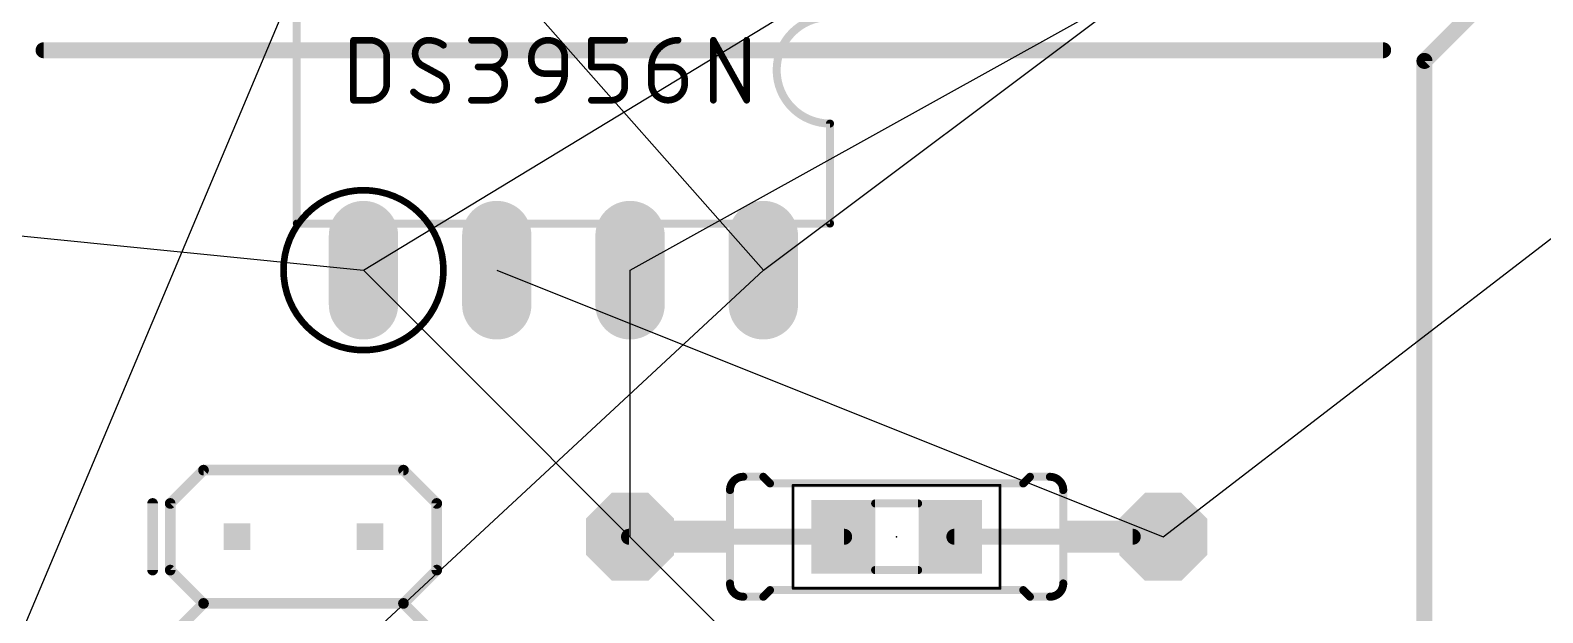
# Model space of a CAD drawing. Extents: x -123 to 102, y -1 to 117.
# Drawn here: x 46.99 to 75.81, y 30.3 to 41.4 of the extents above; entities that cross this region are included whole.
import ezdxf

# ---------------------------------------------------------------- set-up
doc = ezdxf.new("R2010")
doc.units = 0
for name, color, linetype in [('1', 12, 'CONTINUOUS'), ('17', 110, 'CONTINUOUS'), ('19', 53, 'CONTINUOUS'), ('21', 253, 'CONTINUOUS'), ('23', 53, 'CONTINUOUS'), ('27', 253, 'CONTINUOUS'), ('39', 12, 'CONTINUOUS'), ('51', 253, 'CONTINUOUS')]:
    doc.layers.add(name, color=color, linetype=linetype)

# ---------------------------------------------------------------- blocks, each defined once
blk = doc.blocks.new('RECT')
blk.add_solid([(-0.5, -0.5), (0.5, -0.5), (-0.5, 0.5), (0.5, 0.5)])
blk = doc.blocks.new('OCTAGONP')
at = {"const_width": 0.5}
blk.add_lwpolyline([(-0.25, -0.1036), (-0.25, 0.1036), (-0.1036, 0.25), (0.1036, 0.25), (0.25, 0.1036), (0.25, -0.1036), (0.1036, -0.25), (-0.1036, -0.25), (-0.25, -0.1036), (-0.25, 0.1036)], dxfattribs=at)
blk = doc.blocks.new('LONGP100')
at = {"const_width": 1}
blk.add_lwpolyline([(-0.5, 0), (0.5, 0)], dxfattribs=at)
at = {"const_width": 0.5}
for points in [[(-0.5, 0.25, 1), (-0.5, -0.25)], [(0.5, -0.25, 1), (0.5, 0.25)]]:
    blk.add_lwpolyline(points, format="xyb", dxfattribs=at)

msp = doc.modelspace()

# ---------------------------------------------------------------- linework, layer by layer
at = {"layer": '1', "const_width": 0.3048}
for points in [[(62.5, 31.75), (58.4, 31.75)], [(68, 31.75), (64.6, 31.75)]]:
    msp.add_lwpolyline(points, dxfattribs=at)
at = {"layer": '1', "const_width": 0.1524}
for points in [[(58.4, 31.8262, 1), (58.4, 31.6738)], [(62.5, 31.6738, 1), (62.5, 31.8262)], [(64.6, 31.8262, 1), (64.6, 31.6738)], [(68, 31.6738, 1), (68, 31.8262)]]:
    msp.add_lwpolyline(points, format="xyb", dxfattribs=at)
at = {"layer": '19'}
for p, q in [((40.64, 15.24), (65.786, 74.93)), ((53.34, 36.83), (95.25, 62.27)), ((41.91, 58.42), (60.96, 36.83)), ((58.42, 36.83), (95.25, 57.27)), ((68.58, 31.75), (95.25, 52.27)), ((60.96, 36.83), (81.28, 52.07)), ((40.64, 38.1), (53.34, 36.83)), ((25.4, 3.81), (60.96, 36.83)), ((81.28, 8.89), (53.34, 36.83)), ((55.88, 36.83), (68.58, 31.75)), ((58.42, 31.75), (58.42, 36.83))]:
    msp.add_line(p, q, dxfattribs=at)
at = {"layer": '21', "const_width": 0.1524}
for points in [[(52.07, 37.719), (52.07, 43.561)], [(62.23, 37.719), (62.23, 39.624)], [(52.07, 37.719), (62.23, 37.719)], [(60.579, 32.893), (60.96, 32.893)], [(61.087, 32.766), (60.96, 32.893)], [(65.913, 32.766), (66.04, 32.893)], [(66.421, 32.893), (66.04, 32.893)], [(60.325, 32.639), (60.325, 30.861)], [(61.087, 32.766), (65.913, 32.766)], [(66.675, 32.639), (66.675, 30.861)], [(60.579, 30.607), (60.96, 30.607)], [(61.087, 30.734), (60.96, 30.607)], [(61.087, 30.734), (65.913, 30.734)], [(65.913, 30.734), (66.04, 30.607)], [(66.421, 30.607), (66.04, 30.607)]]:
    msp.add_lwpolyline(points, dxfattribs=at)
at = {"layer": '21'}
for points, const_width in [([(62.23, 41.656, 1), (62.23, 39.624)], 0.1524), ([(62.2681, 39.624, 1), (62.1919, 39.624)], 0.0762), ([(62.23, 39.5859, 1), (62.23, 39.6621)], 0.0762), ([(52.07, 37.7571, 1), (52.07, 37.6809)], 0.0762), ([(62.23, 37.6809, 1), (62.23, 37.7571)], 0.0762), ([(52.0319, 37.719, 1), (52.1081, 37.719)], 0.0762), ([(62.1919, 37.719, 1), (62.2681, 37.719)], 0.0762), ([(60.579, 32.893, 0.4142), (60.325, 32.639)], 0.1524), ([(60.579, 32.9311, 1), (60.579, 32.8549)], 0.0762), ([(60.579, 32.8549, 1), (60.579, 32.9311)], 0.0762), ([(60.9869, 32.9199, 1), (60.9331, 32.8661)], 0.0762), ([(60.96, 32.8549, 1), (60.96, 32.9311)], 0.0762), ([(66.04, 32.9311, 1), (66.04, 32.8549)], 0.0762), ([(66.0669, 32.8661, 1), (66.0131, 32.9199)], 0.0762), ([(66.675, 32.639, 0.4142), (66.421, 32.893)], 0.1524), ([(66.421, 32.9311, 1), (66.421, 32.8549)], 0.0762), ([(66.421, 32.8549, 1), (66.421, 32.9311)], 0.0762), ([(60.3631, 32.639, 1), (60.2869, 32.639)], 0.0762), ([(60.2869, 32.639, 1), (60.3631, 32.639)], 0.0762), ([(61.087, 32.8041, 1), (61.087, 32.7279)], 0.0762), ([(61.0601, 32.7391, 1), (61.1139, 32.7929)], 0.0762), ([(65.8861, 32.7929, 1), (65.9399, 32.7391)], 0.0762), ([(65.913, 32.7279, 1), (65.913, 32.8041)], 0.0762), ([(66.7131, 32.639, 1), (66.6369, 32.639)], 0.0762), ([(66.6369, 32.639, 1), (66.7131, 32.639)], 0.0762), ([(60.325, 30.861, 0.4142), (60.579, 30.607)], 0.1524), ([(60.3631, 30.861, 1), (60.2869, 30.861)], 0.0762), ([(60.2869, 30.861, 1), (60.3631, 30.861)], 0.0762), ([(66.421, 30.607, 0.4142), (66.675, 30.861)], 0.1524), ([(66.7131, 30.861, 1), (66.6369, 30.861)], 0.0762), ([(66.6369, 30.861, 1), (66.7131, 30.861)], 0.0762), ([(60.579, 30.6451, 1), (60.579, 30.5689)], 0.0762), ([(60.579, 30.5689, 1), (60.579, 30.6451)], 0.0762), ([(60.9331, 30.6339, 1), (60.9869, 30.5801)], 0.0762), ([(60.96, 30.5689, 1), (60.96, 30.6451)], 0.0762), ([(61.087, 30.7721, 1), (61.087, 30.6959)], 0.0762), ([(61.1139, 30.7071, 1), (61.0601, 30.7609)], 0.0762), ([(65.9399, 30.7609, 1), (65.8861, 30.7071)], 0.0762), ([(65.913, 30.6959, 1), (65.913, 30.7721)], 0.0762), ([(66.04, 30.6451, 1), (66.04, 30.5689)], 0.0762), ([(66.0131, 30.5801, 1), (66.0669, 30.6339)], 0.0762), ([(66.421, 30.6451, 1), (66.421, 30.5689)], 0.0762), ([(66.421, 30.5689, 1), (66.421, 30.6451)], 0.0762)]:
    msp.add_lwpolyline(points, format="xyb", dxfattribs=dict(at, const_width=const_width))
at = {"layer": '23'}
for p in [(57.15, 40.64), (63.5, 31.75)]:
    msp.add_point(p, dxfattribs=at)
at = {"layer": '27'}
for points, const_width in [([(53.1495, 41.2433, 1), (53.1495, 41.1797)], 0.0635), ([(53.1813, 41.2115, 1), (53.1178, 41.2115)], 0.0635), ([(53.467, 41.2433, 1), (53.467, 41.1797)], 0.0635), ([(53.7845, 40.894, 0.4142), (53.467, 41.2115)], 0.127), ([(53.467, 41.1797, 1), (53.467, 41.2433)], 0.0635), ([(54.5783, 41.2115, 0.4142), (54.3242, 40.9575)], 0.127), ([(54.5782, 41.2433, 1), (54.5783, 41.1797)], 0.0635), ([(54.864, 41.1163, 0.1623), (54.5783, 41.2115)], 0.127), ([(54.5783, 41.1797, 1), (54.5783, 41.2433)], 0.0635), ([(55.3974, 41.2433, 1), (55.3974, 41.1797)], 0.0635), ([(55.7784, 41.2433, 1), (55.7784, 41.1797)], 0.0635), ([(55.7784, 40.7035, 1), (55.7784, 41.2115)], 0.127), ([(55.7784, 41.1797, 1), (55.7784, 41.2433)], 0.0635), ([(57.1754, 40.894, 1), (56.5404, 40.894)], 0.127), ([(57.6834, 41.2433, 1), (57.6834, 41.1797)], 0.0635), ([(57.7152, 41.2115, 1), (57.6517, 41.2115)], 0.0635), ([(58.3184, 41.1797, 1), (58.3184, 41.2433)], 0.0635), ([(59.3344, 41.2115, 0.4142), (58.8264, 40.7035)], 0.127), ([(59.3344, 41.1797, 1), (59.3344, 41.2433)], 0.0635), ([(60.0393, 41.2115, 1), (59.9757, 41.2115)], 0.0635), ([(60.0353, 41.2269, 1), (59.9797, 41.1961)], 0.0635), ([(60.6743, 41.2115, 1), (60.6108, 41.2115)], 0.0635), ([(53.8163, 40.894, 1), (53.7527, 40.894)], 0.0635), ([(54.3242, 40.9575, 0.2656), (54.4513, 40.7353)], 0.127), ([(54.356, 40.9575, 1), (54.2925, 40.9575)], 0.0635), ([(54.2925, 40.9575, 1), (54.356, 40.9575)], 0.0635), ([(54.8449, 41.0909, 1), (54.8831, 41.1416)], 0.0635), ([(56.5722, 40.894, 1), (56.5087, 40.894)], 0.0635), ([(57.2072, 40.894, 1), (57.1437, 40.894)], 0.0635), ([(53.7527, 40.894, 1), (53.8163, 40.894)], 0.0635), ([(54.4665, 40.7631, 1), (54.436, 40.7074)], 0.0635), ([(54.4351, 40.7079, 1), (54.4674, 40.7626)], 0.0635), ([(55.5244, 40.7353, 1), (55.5244, 40.6718)], 0.0635), ([(55.7149, 40.7353, 1), (55.7149, 40.6718)], 0.0635), ([(55.7149, 40.0685, 1), (55.7149, 40.7035)], 0.127), ([(55.7784, 40.7353, 1), (55.7784, 40.6718)], 0.0635), ([(55.7784, 40.6718, 1), (55.7784, 40.7353)], 0.0635), ([(56.5087, 40.894, 1), (56.5722, 40.894)], 0.0635), ([(56.5404, 40.8305, 0.4142), (56.7944, 40.5765)], 0.127), ([(56.5722, 40.8305, 1), (56.5087, 40.8305)], 0.0635), ([(56.5087, 40.8305, 1), (56.5722, 40.8305)], 0.0635), ([(56.6674, 40.0685, 0.4142), (57.1754, 40.5765)], 0.127), ([(56.7944, 40.6083, 1), (56.7944, 40.5448)], 0.0635), ([(56.7944, 40.5448, 1), (56.7944, 40.6083)], 0.0635), ([(57.1437, 40.894, 1), (57.2072, 40.894)], 0.0635), ([(57.2072, 40.5765, 1), (57.1437, 40.5765)], 0.0635), ([(57.1754, 40.5448, 1), (57.1754, 40.6083)], 0.0635), ([(57.6834, 40.7353, 1), (57.6834, 40.6718)], 0.0635), ([(57.6517, 40.7035, 1), (57.7152, 40.7035)], 0.0635), ([(58.0644, 40.7353, 1), (58.0644, 40.6718)], 0.0635), ([(58.3184, 40.4495, 0.4142), (58.0644, 40.7035)], 0.127), ([(58.0644, 40.6718, 1), (58.0644, 40.7353)], 0.0635), ([(58.8264, 40.7353, 1), (58.8264, 40.6718)], 0.0635), ([(58.8582, 40.7035, 1), (58.7946, 40.7035)], 0.0635), ([(58.7946, 40.7035, 1), (58.8582, 40.7035)], 0.0635), ([(59.2074, 40.7353, 1), (59.2074, 40.6718)], 0.0635), ([(59.4614, 40.4495, 0.4142), (59.2074, 40.7035)], 0.127), ([(59.2074, 40.6718, 1), (59.2074, 40.7353)], 0.0635), ([(53.467, 40.0685, 0.4142), (53.7845, 40.386)], 0.127), ([(53.8163, 40.386, 1), (53.7527, 40.386)], 0.0635), ([(53.7527, 40.386, 1), (53.8163, 40.386)], 0.0635), ([(54.6735, 40.0685, 0.4142), (54.9275, 40.3225)], 0.127), ([(54.9275, 40.3225, 0.2656), (54.8005, 40.5448)], 0.127), ([(54.8166, 40.5721, 1), (54.7844, 40.5174)], 0.0635), ([(54.7853, 40.5169, 1), (54.8157, 40.5726)], 0.0635), ([(54.9593, 40.3225, 1), (54.8957, 40.3225)], 0.0635), ([(54.8957, 40.3225, 1), (54.9593, 40.3225)], 0.0635), ([(57.1437, 40.5765, 1), (57.2072, 40.5765)], 0.0635), ([(58.0644, 40.0685, 0.4142), (58.3184, 40.3225)], 0.127), ([(58.3502, 40.4495, 1), (58.2867, 40.4495)], 0.0635), ([(58.2867, 40.4495, 1), (58.3502, 40.4495)], 0.0635), ([(58.3502, 40.3225, 1), (58.2867, 40.3225)], 0.0635), ([(58.2867, 40.3225, 1), (58.3502, 40.3225)], 0.0635), ([(58.8582, 40.386, 1), (58.7946, 40.386)], 0.0635), ([(58.8264, 40.386, 1), (59.4614, 40.386)], 0.127), ([(58.7946, 40.386, 1), (58.8582, 40.386)], 0.0635), ([(59.4932, 40.4495, 1), (59.4297, 40.4495)], 0.0635), ([(59.4297, 40.4495, 1), (59.4932, 40.4495)], 0.0635), ([(59.4932, 40.386, 1), (59.4297, 40.386)], 0.0635), ([(59.4297, 40.386, 1), (59.4932, 40.386)], 0.0635), ([(53.1495, 40.1003, 1), (53.1495, 40.0367)], 0.0635), ([(53.1178, 40.0685, 1), (53.1813, 40.0685)], 0.0635), ([(53.467, 40.1003, 1), (53.467, 40.0367)], 0.0635), ([(53.467, 40.0367, 1), (53.467, 40.1003)], 0.0635), ([(54.2925, 40.2273, 0.2), (54.6735, 40.0685)], 0.127), ([(54.315, 40.2496, 1), (54.27, 40.2049)], 0.0635), ([(54.6735, 40.1003, 1), (54.6735, 40.0367)], 0.0635), ([(54.6735, 40.0367, 1), (54.6735, 40.1003)], 0.0635), ([(55.3974, 40.1003, 1), (55.3974, 40.0367)], 0.0635), ([(55.7149, 40.1003, 1), (55.7149, 40.0367)], 0.0635), ([(55.7149, 40.0367, 1), (55.7149, 40.1003)], 0.0635), ([(56.6674, 40.1003, 1), (56.6674, 40.0367)], 0.0635), ([(57.6834, 40.1003, 1), (57.6834, 40.0367)], 0.0635), ([(58.0644, 40.1003, 1), (58.0644, 40.0367)], 0.0635), ([(58.0644, 40.0367, 1), (58.0644, 40.1003)], 0.0635), ([(59.9757, 40.0685, 1), (60.0393, 40.0685)], 0.0635), ([(60.6108, 40.0685, 1), (60.6743, 40.0685)], 0.0635), ([(60.6147, 40.0531, 1), (60.6703, 40.0839)], 0.0635)]:
    msp.add_lwpolyline(points, format="xyb", dxfattribs=dict(at, const_width=const_width))
at = {"layer": '27', "const_width": 0.127}
for points in [[(53.1495, 40.0685), (53.1495, 41.2115)], [(53.1495, 41.2115), (53.467, 41.2115)], [(55.3974, 41.2115), (55.7784, 41.2115)], [(57.6834, 40.7035), (57.6834, 41.2115)], [(57.6834, 41.2115), (58.3184, 41.2115)], [(60.0075, 40.0685), (60.0075, 41.2115)], [(60.0075, 41.2115), (60.6425, 40.0685)], [(60.6425, 40.0685), (60.6425, 41.2115)], [(53.7845, 40.894), (53.7845, 40.386)], [(56.5404, 40.8305), (56.5404, 40.894)], [(57.1754, 40.894), (57.1754, 40.5765)], [(54.8005, 40.5448), (54.4513, 40.7353)], [(55.7784, 40.7035), (55.5244, 40.7035)], [(57.1754, 40.5765), (56.7944, 40.5765)], [(58.0644, 40.7035), (57.6834, 40.7035)], [(58.8264, 40.7035), (59.2074, 40.7035)], [(58.8264, 40.386), (58.8264, 40.7035)], [(58.3184, 40.3225), (58.3184, 40.4495)], [(59.4614, 40.4495), (59.4614, 40.386)], [(53.467, 40.0685), (53.1495, 40.0685)], [(55.3974, 40.0685), (55.7149, 40.0685)], [(57.6834, 40.0685), (58.0644, 40.0685)]]:
    msp.add_lwpolyline(points, dxfattribs=at)
at = {"layer": '39', "const_width": 0.0508}
for points in [[(61.527, 30.767), (61.527, 32.733)], [(61.527, 32.733), (65.473, 32.733)], [(65.473, 32.733), (65.473, 30.767)], [(65.473, 30.767), (61.527, 30.767)]]:
    msp.add_lwpolyline(points, dxfattribs=at)
at = {"layer": '39', "const_width": 0.0254}
for points in [[(61.5397, 32.733, 1), (61.5143, 32.733)], [(61.527, 32.7457, 1), (61.527, 32.7203)], [(65.4857, 32.733, 1), (65.4603, 32.733)], [(65.473, 32.7203, 1), (65.473, 32.7457)], [(61.527, 30.7797, 1), (61.527, 30.7543)], [(61.5143, 30.767, 1), (61.5397, 30.767)], [(65.4603, 30.767, 1), (65.4857, 30.767)], [(65.473, 30.7543, 1), (65.473, 30.7797)]]:
    msp.add_lwpolyline(points, format="xyb", dxfattribs=at)
at = {"layer": '51'}
for points, const_width in [([(73.5584, 40.8178), (75.5904, 42.8498)], 0.3048), ([(47.244, 41.021), (72.771, 41.021)], 0.3048), ([(73.5584, 40.8178), (73.5584, 12.7)], 0.3048), ([(50.292, 33.02), (49.657, 32.385)], 0.2032), ([(50.292, 33.02), (54.102, 33.02)], 0.2032), ([(54.102, 33.02), (54.737, 32.385)], 0.2032), ([(49.322, 31.115), (49.322, 32.385)], 0.2032), ([(49.657, 32.385), (49.657, 31.115)], 0.2032), ([(54.737, 32.385), (54.737, 31.115)], 0.2032), ([(63.91, 32.385), (63.09, 32.385)], 0.1524), ([(58.42, 31.75), (59.436, 31.75)], 0.6096), ([(68.58, 31.75), (67.564, 31.75)], 0.6096), ([(49.657, 31.115), (50.292, 30.48)], 0.2032), ([(54.737, 31.115), (54.102, 30.48)], 0.2032), ([(63.91, 31.115), (63.09, 31.115)], 0.1524), ([(50.292, 30.48), (49.657, 29.845)], 0.2032), ([(54.102, 30.48), (50.292, 30.48)], 0.2032), ([(54.102, 30.48), (54.737, 29.845)], 0.2032)]:
    msp.add_lwpolyline(points, dxfattribs=dict(at, const_width=const_width))
for points, const_width in [([(47.244, 41.0972, 1), (47.244, 40.9448)], 0.1524), ([(72.771, 40.9448, 1), (72.771, 41.0972)], 0.1524), ([(73.6346, 40.8178, 1), (73.4822, 40.8178)], 0.1524), ([(73.5045, 40.8717, 1), (73.6123, 40.7639)], 0.1524), ([(53.34, 35.306, 1), (53.34, 38.354, 1), (53.34, 35.306)], 0.127), ([(50.292, 33.0708, 1), (50.292, 32.9692)], 0.1016), ([(50.3279, 32.9841, 1), (50.2561, 33.0559)], 0.1016), ([(54.1379, 33.0559, 1), (54.0661, 32.9841)], 0.1016), ([(54.102, 32.9692, 1), (54.102, 33.0708)], 0.1016), ([(49.3728, 32.385, 1), (49.2712, 32.385)], 0.1016), ([(49.7078, 32.385, 1), (49.6062, 32.385)], 0.1016), ([(49.6211, 32.4209, 1), (49.6929, 32.3491)], 0.1016), ([(54.7878, 32.385, 1), (54.6862, 32.385)], 0.1016), ([(54.7011, 32.3491, 1), (54.7729, 32.4209)], 0.1016), ([(63.09, 32.4231, 1), (63.09, 32.3469)], 0.0762), ([(63.91, 32.3469, 1), (63.91, 32.4231)], 0.0762), ([(58.42, 31.9024, 1), (58.42, 31.5976)], 0.3048), ([(59.436, 31.5976, 1), (59.436, 31.9024)], 0.3048), ([(67.564, 31.9024, 1), (67.564, 31.5976)], 0.3048), ([(68.58, 31.5976, 1), (68.58, 31.9024)], 0.3048), ([(49.2712, 31.115, 1), (49.3728, 31.115)], 0.1016), ([(49.6929, 31.1509, 1), (49.6211, 31.0791)], 0.1016), ([(49.6062, 31.115, 1), (49.7078, 31.115)], 0.1016), ([(54.6862, 31.115, 1), (54.7878, 31.115)], 0.1016), ([(54.7729, 31.0791, 1), (54.7011, 31.1509)], 0.1016), ([(63.09, 31.1531, 1), (63.09, 31.0769)], 0.0762), ([(63.91, 31.0769, 1), (63.91, 31.1531)], 0.0762), ([(50.292, 30.5308, 1), (50.292, 30.4292)], 0.1016), ([(50.3279, 30.4441, 1), (50.2561, 30.5159)], 0.1016), ([(50.2561, 30.4441, 1), (50.3279, 30.5159)], 0.1016), ([(54.1379, 30.5159, 1), (54.0661, 30.4441)], 0.1016), ([(54.0661, 30.5159, 1), (54.1379, 30.4441)], 0.1016), ([(54.102, 30.4292, 1), (54.102, 30.5308)], 0.1016)]:
    msp.add_lwpolyline(points, format="xyb", dxfattribs=dict(at, const_width=const_width))

# ---------------------------------------------------------------- block references
at = {"layer": '1', "xscale": 1.2, "yscale": 1.4, "rotation": 180}
for p in [(62.4746, 31.75), (64.5254, 31.75)]:
    msp.add_blockref('RECT', p, dxfattribs=at)
at = {"layer": '17'}
for name, p, xscale, yscale, rotation in [('LONGP100', (53.34, 36.83), 1.3208, 1.3208, 270), ('LONGP100', (53.34, 36.83), 1.3208, 1.3208, 270), ('LONGP100', (55.88, 36.83), 1.3208, 1.3208, 270), ('LONGP100', (55.88, 36.83), 1.3208, 1.3208, 270), ('LONGP100', (58.42, 36.83), 1.3208, 1.3208, 270), ('LONGP100', (58.42, 36.83), 1.3208, 1.3208, 270), ('LONGP100', (60.96, 36.83), 1.3208, 1.3208, 270), ('LONGP100', (60.96, 36.83), 1.3208, 1.3208, 270), ('OCTAGONP', (58.42, 31.75), 1.6764, 1.6764, 180), ('OCTAGONP', (58.42, 31.75), 1.6764, 1.6764, 180), ('OCTAGONP', (68.58, 31.75), 1.6764, 1.6764, 180), ('OCTAGONP', (68.58, 31.75), 1.6764, 1.6764, 180)]:
    msp.add_blockref(name, p, dxfattribs=dict(at, xscale=xscale, yscale=yscale, rotation=rotation))
at = {"layer": '21', "rotation": 180}
for p, xscale, yscale in [((62.7686, 31.7485), 0.65, 1.4), ((64.2418, 31.7485), 0.65, 1.4), ((59.8932, 31.75), 0.8636, 0.6096), ((67.1068, 31.75), 0.8636, 0.6096)]:
    msp.add_blockref('RECT', p, dxfattribs=dict(at, xscale=xscale, yscale=yscale))
at = {"layer": '51', "xscale": 0.508, "yscale": 0.508, "rotation": 270}
for p in [(50.927, 31.75), (53.467, 31.75)]:
    msp.add_blockref('RECT', p, dxfattribs=at)

doc.saveas('drawing.dxf')
